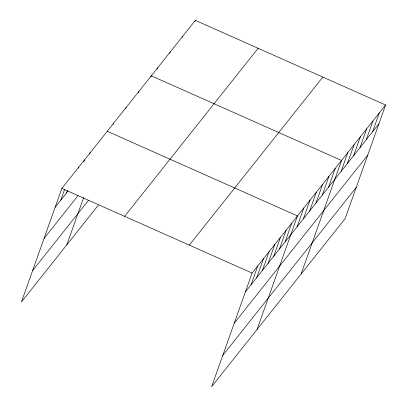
<?xml version="1.0" encoding="UTF-8"?>
<svg xmlns="http://www.w3.org/2000/svg" width="407" height="407" viewBox="0 0 407 407"><rect width="100%" height="100%" fill="white"/><g stroke="black" fill="none" stroke-linecap="round" stroke-linejoin="round"><path stroke-width="0.61" d="M385.587 105.011L252.091 273.066L211.645 386.65L345.141 218.59L385.587 105.011L195.355 20.35L61.859 188.41L21.413 301.989L98.27 205.235M60.826 200.096L64.596 189.504M66.499 192.954L67.338 190.603M78.459 168.157L78.882 166.982M83.923 161.604L84.554 159.839M89.81 153.871L90.227 152.696M66.804 244.851L83.674 197.476M113.121 124.522L113.543 123.346M125.707 108.679L126.129 107.499M138.294 92.832L138.716 91.656M150.885 76.984L151.302 75.809L341.534 160.47L301.088 274.048M157.178 69.063L157.595 67.888M169.765 53.22L170.182 52.04M182.351 37.373L182.768 36.198M194.938 21.525L195.355 20.35M251.058 284.758L257.763 265.924M256.731 277.615L263.436 258.786M262.403 270.472L269.108 251.643M268.076 263.329L274.781 244.5M273.753 256.186L280.459 237.357M279.426 249.043L286.131 230.214M285.098 241.9L291.804 223.072M257.036 329.512L297.476 215.929L107.25 131.268M297.064 226.836L303.77 208.008M303.357 218.915L310.063 200.081M309.651 210.989L316.356 192.16M315.944 203.068L322.649 184.239M322.242 195.146L328.948 176.312M328.535 187.225L335.241 168.391M341.122 171.378L347.827 152.549M347.415 163.456L354.121 144.622M353.708 155.53L360.414 136.701M360.002 147.609L366.707 128.78M366.295 139.687L373 120.854M372.588 131.761L379.293 112.932M55.154 207.239L68.015 191.051M44.017 238.507L78.063 195.65M32.55 270.721L88.558 200.213M124.634 216.346L258.13 48.285M189.311 245.131L322.812 77.071M245.385 291.9L378.881 123.84M234.249 323.168L367.745 155.108M222.777 355.382L356.278 187.322M61.859 188.41L252.091 273.066"/></g></svg>
